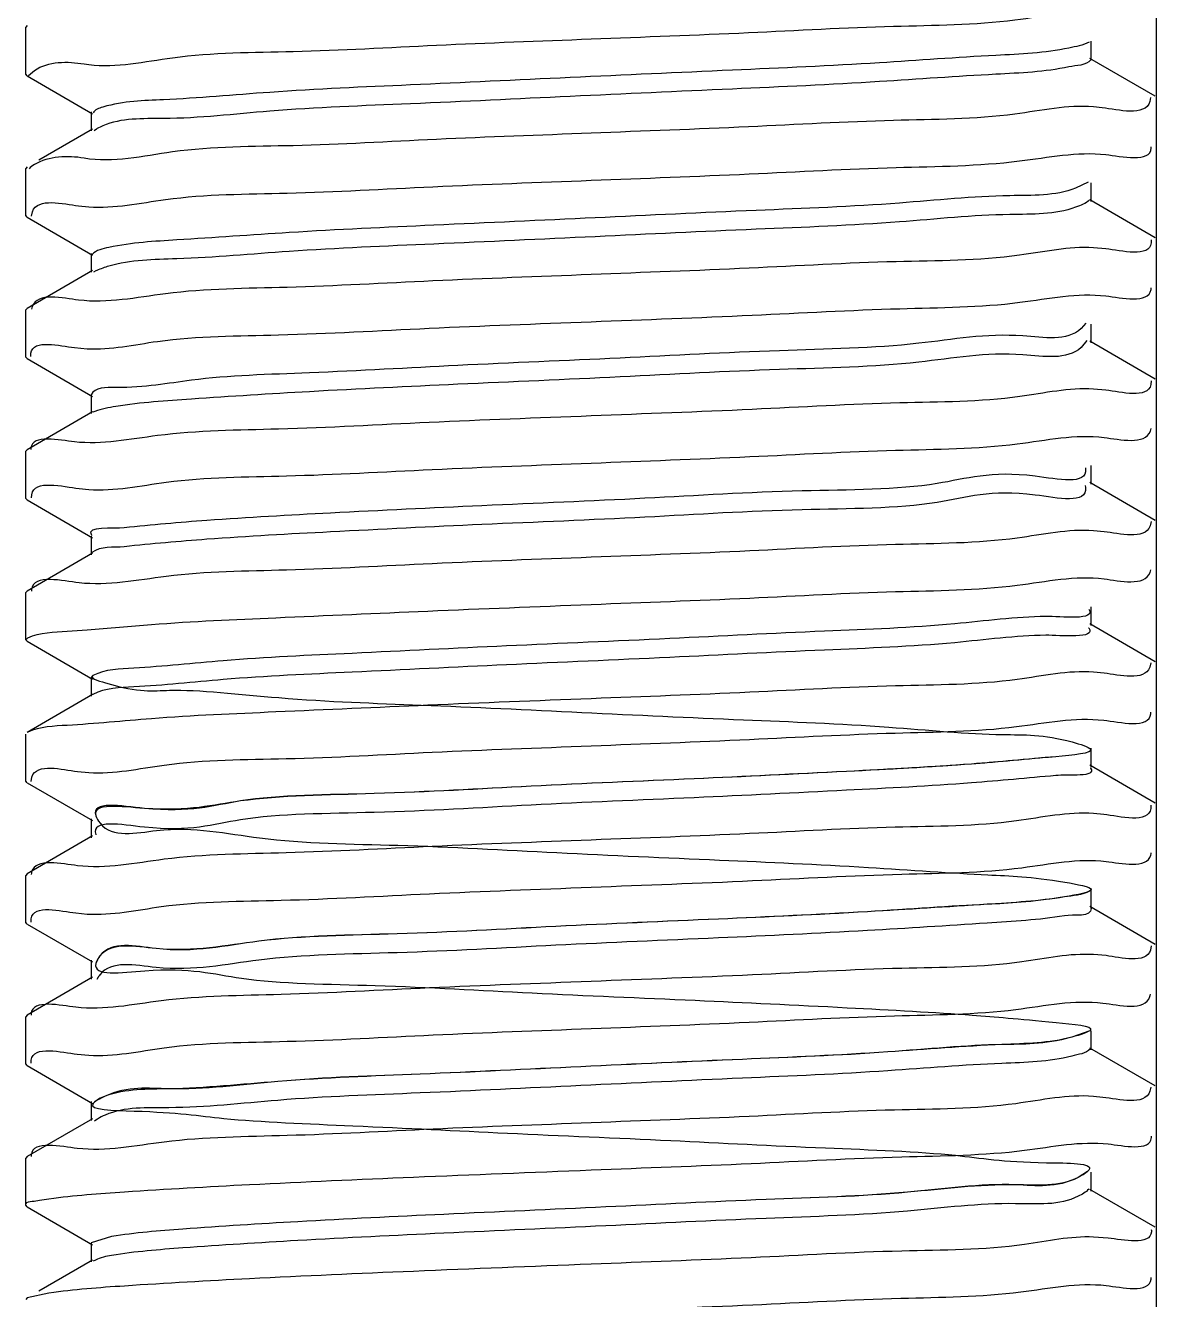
# Model space of a CAD drawing. Extents: x -452079 to 117456, y 3902 to 836955.
# Drawn here: x -256828.6 to -256748.8, y 688888.8 to 688978.6 of the extents above; entities that cross this region are included whole.
import ezdxf

# ---------------------------------------------------------------- set-up
doc = ezdxf.new("R2010")
doc.units = 0
doc.header["$LTSCALE"] = 1000
doc.header["$MEASUREMENT"] = 0
doc.layers.add('总说明', color=2, linetype='Continuous')

msp = doc.modelspace()

# ---------------------------------------------------------------- linework, layer by layer
at = {"layer": '总说明', "color": 5, "linetype": 'Continuous'}
msp.add_line((-256748.8146191047, 688834.343944356), (-256748.8146191047, 688997.185981474), dxfattribs=at)
at = {"layer": '总说明', "color": 133, "linetype": 'Continuous'}
for p, q in [((-256828.4796176621, 688978.6396427454), (-256828.5739842237, 688978.5304251286)), ((-256828.5739842237, 688975.207155197), (-256828.5739842237, 688978.5304620798)), ((-256753.4195282099, 688976.2041472701), (-256753.4195282099, 688977.5334700161)), ((-256748.9089856663, 688973.6546824259), (-256753.5261316181, 688976.3275400532)), ((-256828.3780413189, 688975.1273808844), (-256827.9654494816, 688975.4847092145)), ((-256824.4578876359, 688975.934435689), (-256824.1218744864, 688975.8855157831)), ((-256828.4795766522, 688975.0979508032), (-256828.5739820984, 688975.207675702)), ((-256828.4795766522, 688975.0979508032), (-256823.8625097958, 688972.4251390082)), ((-256749.2319138547, 688973.5727139312), (-256749.2861037304, 688973.2764993805)), ((-256752.6431948164, 688972.8445197317), (-256753.261283302, 688972.9085536414)), ((-256823.9690751185, 688972.5485096957), (-256823.9690751185, 688971.2191869497)), ((-256823.8624717103, 688971.3425797328), (-256827.6416840193, 688969.1546753674)), ((-256823.5786480078, 688971.3430377172), (-256823.7540200421, 688971.2214182803)), ((-256823.524628186, 688971.3738791338), (-256823.5786480078, 688971.3430377172)), ((-256828.5739842237, 688965.2372345572), (-256828.5739842237, 688968.560541439)), ((-256828.4796176621, 688968.6697221055), (-256828.5739820984, 688968.5610619365)), ((-256753.6341828288, 688967.5902368893), (-256754.5193458826, 688967.1662755554)), ((-256753.4195282099, 688966.2342266209), (-256753.4195282099, 688967.5635493762)), ((-256748.9089865324, 688963.6847622843), (-256753.5261075937, 688966.3576054937)), ((-256828.1700004147, 688965.201007356), (-256828.1027928156, 688965.5107389317)), ((-256824.8419524071, 688965.9291773272), (-256824.1293729984, 688965.8584294786)), ((-256828.4795766522, 688965.1280301624), (-256828.5739792728, 688965.23802521)), ((-256828.4795766522, 688965.1280301624), (-256823.8625097958, 688962.4552183674)), ((-256752.3877634549, 688962.8987605629), (-256753.2571736382, 688962.9723525319)), ((-256749.1963726164, 688963.5271806439), (-256749.1896461782, 688963.3181366968)), ((-256823.9690751185, 688962.5785890549), (-256823.9690751185, 688961.2492663005)), ((-256823.8624957384, 688961.3726451733), (-256828.4796167978, 688958.6998019629)), ((-256823.6237009515, 688961.3378337269), (-256823.7846831002, 688961.2499956024)), ((-256823.5618164589, 688961.3668755052), (-256823.6237009515, 688961.3378337269)), ((-256828.5739842237, 688955.2673139247), (-256828.5739842237, 688958.5906207991)), ((-256828.4796167978, 688958.6998019629), (-256828.5739792728, 688958.5914114519)), ((-256753.7900443257, 688957.6513185493), (-256754.1261908331, 688957.2754812912)), ((-256753.4195282099, 688956.2643059801), (-256753.4195282099, 688957.5936287354)), ((-256825.1376133611, 688955.9308583635), (-256824.2320578632, 688955.8568685922)), ((-256753.725868977, 688956.4268163565), (-256754.1261908331, 688955.9461585368)), ((-256748.9089865324, 688953.7148416435), (-256753.5261075937, 688956.3876848529)), ((-256828.4795766522, 688955.1581095216), (-256828.5739842237, 688955.2672882612)), ((-256828.4795766522, 688955.1581095216), (-256823.8625097958, 688952.4852977266)), ((-256828.2082425387, 688955.3034528905), (-256828.2054801707, 688955.5384078241)), ((-256752.3832790845, 688952.9292713237), (-256753.2563182184, 688953.0070886408)), ((-256749.1943617848, 688953.5905440581), (-256749.2138132, 688953.3288167884)), ((-256823.9690751185, 688952.6086684141), (-256823.9690751185, 688951.2793456597)), ((-256823.8624957384, 688951.4027245325), (-256828.4796167978, 688948.7298813231)), ((-256823.6980428279, 688951.4346140866), (-256823.8459725541, 688951.3710106752)), ((-256828.4796167978, 688948.7298813231), (-256828.5739842237, 688948.6206745032)), ((-256828.5739842237, 688945.2973932839), (-256828.5739842237, 688948.6207001583)), ((-256753.4195282099, 688946.2943853392), (-256753.4195282099, 688947.6237080946)), ((-256753.8270226617, 688947.4555926399), (-256753.818977603, 688947.3846869936)), ((-256824.8133903102, 688945.9920217508), (-256824.1283196782, 688945.9261661685)), ((-256753.8411641636, 688946.203629423), (-256753.818977603, 688946.0553642382)), ((-256748.9089865324, 688943.744921011), (-256753.5261075937, 688946.4177642121)), ((-256828.4795766522, 688945.1881888892), (-256828.5739823648, 688945.296908578)), ((-256828.4795766522, 688945.1881888892), (-256823.8625097958, 688942.5153770858)), ((-256828.1592742776, 688945.3262163188), (-256828.1528596965, 688945.5603706791)), ((-256752.5097147276, 688942.947284747), (-256753.2586260525, 688943.0202467927)), ((-256749.1879947254, 688943.6758543534), (-256749.2664064256, 688943.3526148304)), ((-256823.9690751185, 688942.6387477732), (-256823.9690751185, 688941.3094250272)), ((-256823.8624957384, 688941.4328038917), (-256828.4796167978, 688938.7599606906)), ((-256828.5739842237, 688935.3274726431), (-256828.5739842237, 688938.6507795175)), ((-256828.4796167978, 688938.7599606906), (-256828.5739823648, 688938.6502948125)), ((-256753.4195282099, 688936.3244647078), (-256753.4195282099, 688937.6537874538)), ((-256825.6568740116, 688935.9381487864), (-256824.2337372986, 688936.0312469491)), ((-256748.9089865324, 688933.7750003702), (-256753.5261075937, 688936.4478435713)), ((-256828.5739836612, 688935.3277377702), (-256828.4189678424, 688935.4674251379)), ((-256828.4795766522, 688935.2182682484), (-256828.5739836612, 688935.3277377702)), ((-256828.4795766522, 688935.2182682484), (-256823.8625097958, 688932.545456445)), ((-256749.2109954313, 688933.7044451983), (-256749.2828300067, 688933.3897576147)), ((-256823.8319585019, 688932.8087796365), (-256823.9690751185, 688932.6688271334)), ((-256823.9690751185, 688932.6688271334), (-256823.9690751185, 688931.3395043864)), ((-256752.515962045, 688932.97677306), (-256753.2586796259, 688933.0494270335)), ((-256823.8624957384, 688931.4628832509), (-256828.4796167978, 688928.7900400498)), ((-256823.8319585019, 688931.4794568821), (-256823.8624957384, 688931.4628832509)), ((-256828.5739842237, 688925.3575520023), (-256828.5739842237, 688928.6808588767)), ((-256828.4189678424, 688928.8208113714), (-256828.4796167978, 688928.7900400498)), ((-256753.4195282099, 688926.3545440669), (-256753.4195282099, 688927.683866813)), ((-256824.9277927906, 688926.0413637991), (-256824.1309958057, 688925.9653316924)), ((-256748.9089865324, 688923.8050797294), (-256753.5261075937, 688926.4779229305)), ((-256828.4795766522, 688925.2483476076), (-256828.5739842237, 688925.3575704099)), ((-256828.4795766522, 688925.2483476076), (-256823.8625097958, 688922.5755358041)), ((-256828.1951885217, 688925.3388253973), (-256828.1420664259, 688925.6407868156)), ((-256749.2217076154, 688923.6610507603), (-256749.2239216671, 688923.4341754812)), ((-256823.9690751185, 688922.6989064926), (-256823.9690751185, 688921.3695837456)), ((-256752.536589512, 688923.0049042358), (-256753.2597127755, 688923.0727551925)), ((-256823.8624957384, 688921.492962611), (-256828.4796167978, 688918.820119409)), ((-256828.4796167978, 688918.820119409), (-256828.5739842237, 688918.7109566518)), ((-256828.5739842237, 688915.3876313615), (-256828.5739842237, 688918.7109382359)), ((-256753.4195282099, 688916.3846234261), (-256753.4195282099, 688917.7139461805)), ((-256825.0425743957, 688916.0604270279), (-256824.2299060573, 688915.9885634492)), ((-256748.9089865324, 688913.8351590886), (-256753.5261075937, 688916.5080022897)), ((-256828.4795766522, 688915.2784269667), (-256828.5739842237, 688915.3876051736)), ((-256828.4795766522, 688915.2784269667), (-256823.8625097958, 688912.6056151633)), ((-256828.1976296579, 688915.4174984499), (-256828.1905762044, 688915.6586818361)), ((-256749.1846407795, 688913.7411577246), (-256749.2366511629, 688913.4379678817)), ((-256823.9690751185, 688912.7289858601), (-256823.9690751185, 688911.3996631048)), ((-256752.3749034212, 688913.0503951899), (-256753.255415506, 688913.1291890015)), ((-256823.4362365001, 688911.5725570145), (-256823.4600474958, 688911.5348840711)), ((-256823.8624957384, 688911.5230419702), (-256828.4796167978, 688908.8501987691)), ((-256823.4600474958, 688911.5348840711), (-256823.5489938104, 688911.372763631)), ((-256828.4796167978, 688908.8501987691), (-256828.5739842237, 688908.7409914165)), ((-256828.5739842237, 688905.4177107207), (-256828.5739842237, 688908.7410176044)), ((-256753.58502002, 688907.7209429761), (-256754.7858675153, 688907.3009417244)), ((-256753.4195282099, 688906.4147027853), (-256753.4195282099, 688907.7440255397)), ((-256748.9089865324, 688903.8652384478), (-256753.5261075937, 688906.5380816489)), ((-256828.4795766522, 688905.3085063259), (-256828.573979474, 688905.41693722)), ((-256828.4795766522, 688905.3085063259), (-256823.8625097958, 688902.6356945318)), ((-256828.1813329899, 688905.4581785296), (-256828.1828842119, 688905.6787513235)), ((-256824.936285469, 688906.1007131656), (-256824.1304485214, 688906.0288390369)), ((-256749.2265944363, 688903.7864767044), (-256749.2855650888, 688903.4850041532)), ((-256823.9690751185, 688902.7590652202), (-256823.9690751185, 688901.4297424649)), ((-256752.5933322546, 688903.0597301387), (-256753.260167071, 688903.1273702012)), ((-256823.8624957384, 688901.5531213294), (-256828.4796167978, 688898.8802781283)), ((-256823.5658094113, 688901.4976764127), (-256823.7251754006, 688901.3844493806)), ((-256823.5124339101, 688901.5308734534), (-256823.5658094113, 688901.4976764127)), ((-256828.5739842237, 688895.4477900799), (-256828.5739842237, 688898.7710969636)), ((-256828.4796167978, 688898.8802781283), (-256828.573979474, 688898.770323462)), ((-256753.6865942695, 688897.8296189132), (-256754.3433898755, 688897.4101474258)), ((-256753.4195282099, 688896.4447821445), (-256753.4195282099, 688897.7741048989)), ((-256748.9089865324, 688893.8953178079), (-256753.5261075937, 688896.5681610081)), ((-256828.4795766522, 688895.3385856851), (-256828.5739839275, 688895.4479841926)), ((-256827.7324363173, 688895.7766916483), (-256827.6135712017, 688895.7984524277)), ((-256827.6135712017, 688895.7984524277), (-256826.9352727358, 688895.9042479723)), ((-256828.4795766522, 688895.3385856851), (-256823.8625097958, 688892.665773891)), ((-256822.5195857466, 688893.2456024709), (-256823.9690751185, 688892.7891445794)), ((-256823.9690751185, 688892.7891445794), (-256823.9690751185, 688891.4598218241)), ((-256752.2166070038, 688893.1259691409), (-256753.2536295944, 688893.2053717441)), ((-256823.8624717103, 688891.5832146165), (-256827.6416840193, 688889.3953102418)), ((-256823.6585544956, 688891.5791561959), (-256823.8119969268, 688891.4994040729)), ((-256826.9352727358, 688889.2576342142), (-256828.4796176621, 688888.9103569883)), ((-256828.4796176621, 688888.9103569883), (-256828.5739839275, 688888.8013704355))]:
    msp.add_line(p, q, dxfattribs=at)
for points, start_tangent, end_tangent in [([(-256788.6943016642, 688977.6996353614), (-256777.5868329194, 688978.1475108463), (-256767.3559906178, 688978.5955011566), (-256758.8008027126, 688979.0443302413), (-256752.6431948164, 688979.4911334898)], (0.9992093668959289, 0.03975727741479834), (0.9921147460077946, -0.1253328797797662)), ([(-256824.1218744864, 688975.8855157831), (-256818.2193195292, 688976.3769193107), (-256809.6997162321, 688976.8193998105), (-256799.6016191685, 688977.2600455453), (-256788.6943016642, 688977.6996353614)], (0.9930018564300955, -0.1180987431194082), (0.9992093668750895, 0.0397572779385468)), ([(-256753.5593691741, 688977.4719967536), (-256754.9974652243, 688977.0570698531)], (-0.8807900171352911, -0.4735070703958006), (-0.977487038929526, -0.2109954708632089)), ([(-256754.9974652243, 688977.0570698531), (-256760.1560999968, 688976.5365017151), (-256768.3588377138, 688976.0159336125), (-256778.7307115582, 688975.4953655006), (-256790.1653781769, 688974.9747973626), (-256801.4431285144, 688974.4542292507), (-256811.360991414, 688973.9336611127), (-256818.8610518159, 688973.4130930091), (-256823.1432958723, 688972.8925248972), (-256823.8139649549, 688972.4775938533)], (-0.9774870384598228, -0.2109954730392222), (-0.4158002581012433, -0.9094559612003978)), ([(-256827.9654494816, 688975.4847092145), (-256824.4578876359, 688975.934435689)], (0.833073681721081, 0.5531620384875333), (0.9852384724871982, -0.1711874771444817)), ([(-256754.9974652243, 688975.727747107), (-256760.1560999968, 688975.2071789607), (-256768.3588377138, 688974.6866108571), (-256778.7307115582, 688974.1660427452), (-256790.1653781769, 688973.6454746082), (-256801.4431285144, 688973.1249064963), (-256811.360991414, 688972.6043383667), (-256818.8610518159, 688972.0837702547), (-256823.1432958723, 688971.5632021512), (-256823.524628186, 688971.3738791338)], (-0.9774870384838991, -0.2109954729276825), (-0.874101569448924, -0.4857431896454422)), ([(-256753.4469724422, 688976.2257732517), (-256754.9974652243, 688975.727747107)], (-0.6189292605616449, -0.7854467330256174), (-0.9774870394177531, -0.2109954686013808)), ([(-256753.261283302, 688972.9085536414), (-256758.8008027126, 688972.3977164748), (-256767.3559906178, 688971.9488873995), (-256777.5868329194, 688971.5008970882), (-256788.6943016642, 688971.0530216043)], (-0.9967762895065114, 0.0802310954532677), (-0.9992093669057142, -0.03975727716886635)), ([(-256749.2861037304, 688973.2764993805), (-256752.6431948164, 688972.8445197317)], (-0.3029756857234825, -0.952998286389008), (-0.9921147457213996, 0.1253328820468231)), ([(-256788.6943016642, 688971.0530216043), (-256799.6016191685, 688970.6134317789), (-256809.6997162321, 688970.172786045), (-256818.2193195292, 688969.7303055526), (-256824.4578876359, 688969.287821931)], (-0.9992093668847691, -0.03975727769527016), (-0.98523847250145, 0.1711874770624583)), ([(-256752.3877634549, 688969.5453743209), (-256749.1873764892, 688970.0050733016), (-256749.1889074401, 688970.0957642217)], (0.9938184936695865, -0.1110171231851838), (-0.06143241501147555, 0.998111245496141)), ([(-256824.4578876359, 688969.287821931), (-256827.9654494816, 688968.8380954574), (-256828.3350886752, 688968.5461019027)], (-0.9852384716565288, 0.1711874819252489), (-0.6499975568214422, -0.7599362974132478)), ([(-256788.6943016642, 688967.7297147206), (-256777.5392719464, 688968.1795609315), (-256767.1778946345, 688968.6339826017), (-256758.4895658505, 688969.0932460028), (-256752.3877634549, 688969.5453743209)], (0.9992093669112929, 0.03975727702865369), (0.9938184934235992, -0.1110171253872476)), ([(-256824.1293729984, 688965.8584294786), (-256818.7140484595, 688966.3774100767), (-256810.1337322344, 688966.8290819061), (-256799.8616937206, 688967.2793561901), (-256788.6943016642, 688967.7297147206)], (0.9974164702277749, -0.0718358191876885), (0.9992093668858657, 0.03975727766771392)), ([(-256828.1027928156, 688965.5107389317), (-256824.8419524071, 688965.9291773272)], (0.3410198787003283, 0.940056084673257), (0.9921432190396182, -0.1251072856140061)), ([(-256754.5193458826, 688967.1662755554), (-256759.1580923659, 688966.6457074519), (-256766.9473969148, 688966.1251393055), (-256777.0563926634, 688965.604571202), (-256788.4067768299, 688965.0840030994), (-256799.787830598, 688964.563434953), (-256809.9855637265, 688964.0428668495), (-256817.9122079213, 688963.5222987031), (-256822.7222467468, 688963.0017305996), (-256823.8864388702, 688962.5000478524)], (-0.9356216786858049, -0.3530043546093399), (-0.6889189671742234, -0.7248383658910458)), ([(-256754.5193458826, 688965.8369528), (-256759.1580923659, 688965.3163846974), (-256766.9473969148, 688964.7958165595), (-256777.0563926634, 688964.2752484559), (-256788.4067768299, 688963.754680344), (-256799.787830598, 688963.234112206), (-256809.9855637265, 688962.7135440941), (-256817.9122079213, 688962.1929759571), (-256822.7222467468, 688961.6724078452), (-256823.5618164589, 688961.3668755052)], (-0.9356216786991545, -0.3530043545739575), (-0.9100996019788592, -0.4143895684955428)), ([(-256753.5385327724, 688966.342891682), (-256754.5193458826, 688965.8369528)], (-0.6742987707605992, -0.7384586432229938), (-0.9356216812861333, -0.3530043477172897)), ([(-256753.2571736382, 688962.9723525319), (-256758.4895658505, 688962.4466322373), (-256767.1778946345, 688961.9873688353), (-256777.5392719464, 688961.5329471744), (-256788.6943016642, 688961.0831009635)], (-0.9984096101039186, 0.05637597406822594), (-0.9992093668965698, -0.03975727739868948)), ([(-256749.1896461782, 688963.3181366968), (-256752.3877634549, 688962.8987605629)], (-0.08139311766559915, -0.996682075888131), (-0.9938184932354572, 0.1110171270714818)), ([(-256788.6943016642, 688961.0831009635), (-256799.8616937206, 688960.6327424246), (-256810.1337322344, 688960.1824681481), (-256818.7140484595, 688959.7307963112), (-256824.8419524071, 688959.2825635701)], (-0.9992093669015467, -0.03975727727360422), (-0.9921432190794601, 0.1251072852980449)), ([(-256752.3832790845, 688959.5758850808), (-256749.2040537422, 688960.0303410125), (-256749.1938594666, 688960.151346611)], (0.992994453982031, -0.1181609680094415), (0.02904601392904643, 0.9995780755272865)), ([(-256824.8419524071, 688959.2825635701), (-256828.1138915655, 688958.8318845705), (-256828.1581569811, 688958.6473921511)], (-0.9921432187220471, 0.1251072881324512), (-0.1609123473627688, -0.9869687008543907)), ([(-256788.6943016642, 688957.7597940798), (-256777.3308347029, 688958.218285476), (-256766.9211239827, 688958.676226156), (-256758.4525011436, 688959.1255858039), (-256752.3832790845, 688959.5758850808)], (0.9992093668793056, 0.03975727783258582), (0.9929944537123291, -0.118160970275948)), ([(-256824.2320578632, 688955.8568685922), (-256819.2692169783, 688956.3735155334), (-256810.7423600976, 688956.8302721252), (-256800.1226002959, 688957.29861091), (-256788.6943016642, 688957.7597940798)], (0.9987340141547102, -0.05030277298936158), (0.9992093668830538, 0.03975727773838079)), ([(-256828.2054801707, 688955.5384078241), (-256825.1376133611, 688955.9308583635)], (0.1442674227613607, 0.9895387363462811), (0.9938081723309585, -0.1111094802804872)), ([(-256754.1261908331, 688957.2754812912), (-256758.233516387, 688956.7549131532), (-256765.5900223286, 688956.2343450413), (-256775.4110074447, 688955.7137769043), (-256786.6488903605, 688955.1932088007), (-256798.1049524595, 688954.6726406888), (-256808.5572025751, 688954.1520725518), (-256816.8907237158, 688953.6315044482), (-256822.2165987932, 688953.1109363019), (-256823.9618867741, 688952.6053839597)], (-0.7401297079232136, -0.6724641369244151), (-0.4155872997049304, -0.9095532949332681)), ([(-256754.1261908331, 688955.9461585368), (-256758.233516387, 688955.4255903988), (-256765.5900223286, 688954.9050222953), (-256775.4110074447, 688954.3844541489), (-256786.6488903605, 688953.8638860463), (-256798.1049524595, 688953.3433179344), (-256808.5572025751, 688952.8227497964), (-256816.8907237158, 688952.3021816929), (-256822.2165987932, 688951.7816135549), (-256823.6980428279, 688951.4346140866)], (-0.7401297079560732, -0.6724641368882491), (-0.938223447682412, -0.3460300019058007)), ([(-256753.2563182184, 688953.0070886408), (-256758.4525011436, 688952.4789720468), (-256766.9211239827, 688952.0296124072), (-256777.3308347029, 688951.5716717105), (-256788.6943016642, 688951.1131803227)], (-0.9983068182478588, 0.05816783165837072), (-0.9992093668777203, -0.03975727787242634)), ([(-256749.2138132, 688953.3288167884), (-256752.3832790845, 688952.9292713237)], (-0.2071745157546072, -0.9783040018429057), (-0.9929944540667276, 0.1181609672976729)), ([(-256788.6943016642, 688951.1131803227), (-256800.1226002959, 688950.6519971435), (-256810.7423600976, 688950.1836583671), (-256819.2692169783, 688949.7269017753), (-256825.1376133611, 688949.2842446064)], (-0.9992093668843545, -0.03975727770569343), (-0.9938081722363574, 0.1111094811266375)), ([(-256752.5097147276, 688949.5938985135), (-256749.2482582119, 688950.0481414181), (-256749.2019146302, 688950.2268967807)], (0.992170146816137, -0.1248935537441598), (0.1804950287824685, 0.9835758967079338)), ([(-256825.1376133611, 688949.2842446064), (-256828.2116323778, 688948.8347651624), (-256828.2134725911, 688948.737665047)], (-0.993808171887216, 0.1111094842494992), (0.02923370712502133, -0.9995726038501298)), ([(-256788.6943016642, 688947.789873439), (-256777.509005626, 688948.240974134), (-256767.2198875726, 688948.6921576374), (-256758.6328827956, 688949.1446991555), (-256752.5097147276, 688949.5938985135)], (0.9992093669034846, 0.03975727722489928), (0.9921701469416282, -0.124893552747242)), ([(-256824.1283196782, 688945.9261661685), (-256818.6652687297, 688946.4405140049), (-256810.1873045073, 688946.8867113591), (-256799.8962737911, 688947.3380814699), (-256788.6943016642, 688947.789873439)], (0.9973433291994014, -0.07284424274748472), (0.9992093668869088, 0.03975727764149968)), ([(-256828.1528596965, 688945.5603706791), (-256824.8133903102, 688945.9920217508)], (0.1409888295606224, 0.9900111867747383), (0.9930433449816084, -0.117749373619304)), ([(-256753.818977603, 688947.3846869936), (-256757.3846707319, 688946.86411889), (-256764.2900886119, 688946.3435507437), (-256773.7986465872, 688945.822982641), (-256784.8960890466, 688945.3024145031), (-256796.3986779426, 688944.7818463912), (-256807.0794591432, 688944.2612782876), (-256815.7991387745, 688943.7407101422), (-256821.6276091163, 688943.2201420377)], (0.07550434620739434, -0.9971454726888118), (-0.9942932562046547, -0.1066813979377137)), ([(-256753.818977603, 688946.0553642382), (-256757.3846707319, 688945.5347961356), (-256764.2900886119, 688945.0142279892), (-256773.7986465872, 688944.4936598857), (-256784.8960890466, 688943.9730917477), (-256796.3986779426, 688943.4525236442), (-256807.0794591432, 688942.9319555323), (-256815.7991387745, 688942.4113873952), (-256821.6276091163, 688941.8908192833)], (0.07550434620739434, -0.9971454726888118), (-0.9942932562046547, -0.1066813979377137)), ([(-256821.6276091163, 688943.2201420377), (-256823.9431609356, 688942.6995738914), (-256823.9264477578, 688942.6766164285)], (-0.9942932559081418, -0.1066814007012785), (0.6641447743427075, -0.7476039852176246)), ([(-256753.2586260525, 688943.0202467927), (-256758.6328827956, 688942.49808539), (-256767.2198875726, 688942.0455438803), (-256777.509005626, 688941.5943603759), (-256788.6943016642, 688941.1432596819)], (-0.9976612604701035, 0.06835209841112563), (-0.9992093668932684, -0.03975727748166084)), ([(-256749.2664064256, 688943.3526148304), (-256752.5097147276, 688942.947284747)], (-0.3712309684626757, -0.9285405581094797), (-0.9921701464017857, 0.1248935570358181)), ([(-256821.6276091163, 688941.8908192833), (-256823.9012103987, 688941.485137961)], (-0.9942932565901854, -0.1066813943444857), (-0.803934164986587, -0.5947183016919181)), ([(-256788.6943016642, 688941.1432596819), (-256799.8962737911, 688940.6914677127), (-256810.1873045073, 688940.240097602), (-256818.6652687297, 688939.7939002468), (-256824.8133903102, 688939.3454079843)], (-0.9992093669073854, -0.03975727712686614), (-0.993043344819101, 0.1177493749898159)), ([(-256824.8133903102, 688939.3454079843), (-256828.1569633142, 688938.8804520603), (-256828.1624748533, 688938.7619272555)], (-0.9930433445675951, 0.117749377110899), (0.006200736632816265, -0.9999807752478097)), ([(-256788.6943016642, 688937.8199527991), (-256777.5098097318, 688938.2710201611), (-256767.2209933394, 688938.7221847848), (-256758.6361554892, 688939.1745803795), (-256752.515962045, 688939.6233868172)], (0.9992093668791585, 0.0397572778362804), (0.9921620205722459, -0.12495809271111)), ([(-256752.515962045, 688939.6233868172), (-256749.2699430206, 688940.072425197), (-256749.2237180838, 688940.2574100002)], (0.9921620209641946, -0.1249580895990542), (0.1696766788528498, 0.985499784197575)), ([(-256824.2337372986, 688936.0312469491), (-256819.7104323891, 688936.4060419846), (-256810.9345285569, 688936.8812370823), (-256800.2169011899, 688937.3548518197), (-256788.6943016642, 688937.8199527991)], (0.9972874857538496, 0.0736048283658433), (0.9992093668805085, 0.03975727780235458)), ([(-256756.6136657608, 688936.973324584), (-256763.0508276404, 688936.4527564804), (-256772.2233186674, 688935.9321883424), (-256783.1527307456, 688935.4116202315), (-256794.6732491491, 688934.8910520925), (-256805.5560072822, 688934.3704839806), (-256814.6401669041, 688933.849915852), (-256820.9567420625, 688933.32934774)], (-0.9999007687725897, -0.01408732082349535), (-0.9986507835035227, -0.05192891880060917)), ([(-256753.5920755987, 688937.4848907517), (-256756.6136657608, 688936.973324584)], (0.5679117371357852, -0.8230894597936574), (-0.9999007687683867, -0.0140873211218199)), ([(-256828.4189678424, 688935.4674251379), (-256825.6568740116, 688935.9381487864)], (0.9113392062207404, 0.4116562294013671), (0.9984456560460429, 0.05573393869795362)), ([(-256753.6078361155, 688936.1769385227), (-256753.5984699086, 688936.1645699405), (-256756.6136657608, 688935.6440018379)], (0.616709424981767, -0.7871908822761216), (-0.9999007688137628, -0.01408731790108578)), ([(-256756.6136657608, 688935.6440018379), (-256763.0508276404, 688935.1234337335), (-256772.2233186674, 688934.6028655871), (-256783.1527307456, 688934.0822974845), (-256794.6732491491, 688933.5617293381), (-256805.5560072822, 688933.0411612346), (-256814.6401669041, 688932.5205930975), (-256820.9567420625, 688932.0000249856)], (-0.9999007687725897, -0.01408732082349535), (-0.9986507835035227, -0.05192891880060917)), ([(-256820.9567420625, 688933.32934774), (-256823.8319585019, 688932.8087796365)], (-0.9986507832996738, -0.05192892272085183), (-0.8905930858354982, -0.4548010064434829)), ([(-256753.2586796259, 688933.0494270335), (-256758.6361554892, 688932.5279666131), (-256767.2209933394, 688932.0755710277), (-256777.5098097318, 688931.6244063947), (-256788.6943016642, 688931.1733390411)], (-0.9976120648246983, 0.06906640367213435), (-0.9992093668950196, -0.0397572774376513)), ([(-256749.2828300067, 688933.3897576147), (-256752.515962045, 688932.97677306)], (-0.3539483638754271, -0.9352649655097256), (-0.9921620203787507, 0.1249580942474542)), ([(-256823.8319585019, 688932.8087796365), (-256822.9591236537, 688932.2882114911), (-256818.431340759, 688931.7676433875), (-256810.7315777608, 688931.2470752412), (-256800.6811503464, 688930.7265071376), (-256789.3521139038, 688930.2059390341), (-256777.9529101917, 688929.6853708877), (-256767.6994654828, 688929.1648027851), (-256759.6854906001, 688928.6442346388), (-256754.7658174404, 688928.1236665352), (-256753.4652159711, 688927.6030984317), (-256755.9224182622, 688927.0825302937), (-256761.8753203911, 688926.5619621818), (-256770.688940204, 688926.0413940448), (-256781.4231496112, 688925.5208259329), (-256792.9329557319, 688925.0002578293), (-256803.9906345935, 688924.4796896923), (-256813.4166895499, 688923.9591215804), (-256820.2056655021, 688923.4385534424), (-256823.6333982938, 688922.9179853305), (-256823.3342597646, 688922.3974172269), (-256819.3401582793, 688921.8768490889), (-256812.0771352996, 688921.356280977), (-256802.3199203902, 688920.83571284), (-256791.1092927766, 688920.315144728), (-256779.6410637175, 688919.7945766245), (-256769.1385222667, 688919.2740084875), (-256760.721949858, 688918.753440383), (-256755.2891224896, 688918.2328722366), (-256753.4195470878, 688917.712304134), (-256755.3126468838, 688917.1917360221), (-256760.7664893487, 688916.6711678841), (-256769.1993259204, 688916.1505997815), (-256779.7116457367, 688915.6300316352), (-256791.1821243775, 688915.1094635316), (-256802.3872328078, 688914.5888954197), (-256812.1317484652, 688914.0683272817), (-256819.3762466994, 688913.5477591782), (-256823.3479739887, 688913.0271910318), (-256823.623275501, 688912.5066229292), (-256820.1727854007, 688911.9860548257), (-256813.3645594263, 688911.4654866793), (-256803.9248150376, 688910.9449185767), (-256792.8604675637, 688910.4243504378), (-256781.3517249667, 688909.9037823268), (-256770.6261977994, 688909.3832142233), (-256761.8279527699, 688908.862646077), (-256755.8954780766, 688908.3420779734), (-256753.4615768151, 688907.8215098364), (-256754.7858675153, 688907.3009417244), (-256759.7270912224, 688906.7803736209), (-256767.7581792095, 688906.2598054745), (-256778.0224741505, 688905.739237371), (-256789.4251078808, 688905.218669233), (-256800.7497882296, 688904.6981011304), (-256810.7885381443, 688904.1775330185), (-256818.4705477704, 688903.6569648805), (-256822.9763952133, 688903.1363967686), (-256823.8254522656, 688902.6158286306), (-256820.9271520686, 688902.095260528), (-256814.5906494328, 688901.5746924161), (-256805.4918442288, 688901.0541242781), (-256794.6012846337, 688900.5335561662), (-256783.0806410399, 688900.0129880282), (-256772.158793473, 688899.4924199163), (-256763.00074966, 688898.9718518137), (-256756.5833767087, 688898.4512836757), (-256753.5912006398, 688897.9307155638), (-256754.3433898755, 688897.4101474258), (-256758.7597101548, 688896.8895793223), (-256766.3690829941, 688896.3690112104), (-256776.3598344208, 688895.8484430733), (-256787.6662745022, 688895.3278749698), (-256799.0823718079, 688894.8073068234), (-256809.3903981143, 688894.2867387199), (-256817.4908204184, 688893.7661706089), (-256822.5195857466, 688893.2456024709)], (-0.8905930878243844, -0.4548010025488383), (-0.9876631264991884, -0.1565935776264413)), ([(-256820.9567420625, 688932.0000249856), (-256823.8319585019, 688931.4794568821)], (-0.9986507832996738, -0.05192892272085183), (-0.8905930858354982, -0.4548010064434829)), ([(-256788.6943016642, 688931.1733390411), (-256800.2169011899, 688930.7082380533), (-256810.9345285569, 688930.2346233242), (-256819.7104323891, 688929.7594282274), (-256825.6568740116, 688929.2915350377)], (-0.99920936690997, -0.03975727706190696), (-0.9984456561184627, -0.05573393740058698)), ([(-256788.6943016642, 688927.8500321583), (-256777.5174648383, 688928.3007822066), (-256767.2435037245, 688928.7512014863), (-256758.6954084535, 688929.2010769799), (-256752.536589512, 688929.6515179939)], (0.9992093669097993, 0.03975727706619442), (0.9932128199223696, -0.1163111961156564)), ([(-256752.536589512, 688929.6515179939), (-256749.2202902244, 688930.11599217), (-256749.2172077571, 688930.2264135286)], (0.9932128197117541, -0.1163111979141585), (-0.02236568211955403, 0.9997498568458648)), ([(-256825.6568740116, 688929.2915350377), (-256828.4189678424, 688928.8208113714)], (-0.9984456560460429, -0.05573393869795362), (-0.9113392062207404, -0.4116562294013671)), ([(-256824.1309958057, 688925.9653316924), (-256818.8078815968, 688926.4920443884), (-256810.2126454164, 688926.9456727925), (-256799.9068794617, 688927.3978004829), (-256788.6943016642, 688927.8500321583)], (0.9978516891407241, -0.0655134068645792), (0.9992093668958086, 0.03975727741781766)), ([(-256755.9224182622, 688927.0825302937), (-256761.8753203911, 688926.5619621818), (-256770.688940204, 688926.0413940448), (-256781.4231496112, 688925.5208259329), (-256792.9329557319, 688925.0002578293), (-256803.9906345935, 688924.4796896923), (-256813.4166895499, 688923.9591215804), (-256820.2056655021, 688923.4385534424), (-256823.6333982938, 688922.9179853305), (-256823.6071728145, 688922.8430287103)], (-0.9959605960724689, -0.08979137525938999), (0.3699767030065638, -0.9290410320499266)), ([(-256828.1420664259, 688925.6407868156), (-256824.9277927906, 688926.0413637991)], (0.309980575483111, 0.9507428899671875), (0.99233536879565, -0.1235739286306025)), ([(-256753.4826118549, 688926.2950626883), (-256753.4652159711, 688926.2737756773), (-256755.9224182622, 688925.7532075393)], (0.686028401573847, -0.727574760580679), (-0.9959605958434193, -0.08979137779999416)), ([(-256755.9224182622, 688925.7532075393), (-256761.8753203911, 688925.2326394274), (-256770.688940204, 688924.7120712894), (-256781.4231496112, 688924.1915031775), (-256792.9329557319, 688923.6709350749), (-256803.9906345935, 688923.1503669369), (-256813.4166895499, 688922.629798825), (-256820.2056655021, 688922.109230687), (-256823.6333982938, 688921.5886625835)], (-0.9959605960803514, -0.08979137517195751), (0.2849395272865626, -0.9585454948982391)), ([(-256749.2239216671, 688923.4341754812), (-256752.536589512, 688923.0049042358)], (-0.122880373985085, -0.9924214899372574), (-0.9932128196091417, 0.1163111987903956)), ([(-256753.2597127755, 688923.0727551925), (-256758.6954084535, 688922.5544632134), (-256767.2435037245, 688922.1045877283), (-256777.5174648383, 688921.6541684485), (-256788.6943016642, 688921.2034184012)], (-0.9975714061198685, 0.06965120021958401), (-0.9992093668797092, -0.03975727782244298)), ([(-256823.6333982938, 688921.5886625835), (-256823.6274285031, 688921.5695048786)], (0.284940027983238, -0.9585453460598051), (0.3096174129156439, -0.9508612189060104)), ([(-256788.6943016642, 688921.2034184012), (-256799.9068794617, 688920.7511867249), (-256810.2126454164, 688920.299059027), (-256818.8078815968, 688919.8454306304), (-256824.9277927906, 688919.3947500411)], (-0.9992093668835746, -0.03975727772529129), (-0.9923353686257025, 0.1235739299953324)), ([(-256824.9277927906, 688919.3947500411), (-256828.1578846363, 688918.9403565183), (-256828.1872955685, 688918.7845301452)], (-0.9923353685859485, 0.1235739303145685), (-0.1208546956500959, -0.992670208346822)), ([(-256788.6943016642, 688917.8801115175), (-256777.3042580162, 688918.3397062198), (-256766.7821328857, 688918.8031535299), (-256758.3161591211, 688919.2542507938), (-256752.3749034212, 688919.6970089563)], (0.99920936688908, 0.03975727758692569), (0.992596730585175, -0.1214567018802245)), ([(-256752.3749034212, 688919.6970089563), (-256749.2186920804, 688920.1465189132), (-256749.1917819654, 688920.2957641083)], (0.9925967310070747, -0.1214566984322778), (0.1137613515180139, 0.9935081051007058)), ([(-256824.2299060573, 688915.9885634492), (-256819.0161177808, 688916.5094270884), (-256810.5627081425, 688916.9591526595), (-256800.0914023866, 688917.4202238751), (-256788.6943016642, 688917.8801115175)], (0.9981661051529822, -0.06053450688430348), (0.999209366886808, 0.0397572776440329)), ([(-256755.3126468838, 688917.1917360221), (-256760.7664893487, 688916.6711678841), (-256769.1993259204, 688916.1505997815), (-256779.7116457367, 688915.6300316352), (-256791.1821243775, 688915.1094635316), (-256802.3872328078, 688914.5888954197), (-256812.1317484652, 688914.0683272817), (-256819.3762466994, 688913.5477591782), (-256823.3479739887, 688913.0271910318), (-256823.5963261084, 688912.5911222884)], (-0.9871328080122926, -0.1599025307672337), (-0.3468903266081135, -0.937905699580569)), ([(-256753.530521476, 688917.5990343728), (-256755.3126468838, 688917.1917360221)], (-0.8859566035150928, -0.4637681497127643), (-0.9871328072344971, -0.1599025355688304)), ([(-256828.1905762044, 688915.6586818361), (-256825.0425743957, 688916.0604270279)], (0.15800434058511, 0.987438417500689), (0.9934225498961482, -0.1145060581708887)), ([(-256753.419599959, 688916.3846200389), (-256755.3126468838, 688915.8624132668)], (0.04761996012687575, -0.998865526183337), (-0.9871328080036934, -0.1599025308203197)), ([(-256755.3126468838, 688915.8624132668), (-256760.7664893487, 688915.3418451381), (-256769.1993259204, 688914.8212770262), (-256779.7116457367, 688914.3007088882), (-256791.1821243775, 688913.7801407763), (-256802.3872328078, 688913.2595726728), (-256812.1317484652, 688912.7390045264), (-256819.3762466994, 688912.2184364238), (-256823.3479739887, 688911.6978682858), (-256823.4362365001, 688911.5725570145)], (-0.9871328080078706, -0.1599025307945328), (-0.5437861881967074, -0.8392237970449213)), ([(-256749.2366511629, 688913.4379678817), (-256752.3749034212, 688913.0503951899)], (-0.3120148654534147, -0.9500772198806198), (-0.992596730345346, 0.1214567038402107)), ([(-256753.255415506, 688913.1291890015), (-256758.3161591211, 688912.6076370358), (-256766.7821328857, 688912.1565397634), (-256777.3042580162, 688911.6930924627), (-256788.6943016642, 688911.2334977604)], (-0.998448631388445, 0.05568061133411997), (-0.9992093668905656, -0.03975727754958928)), ([(-256788.6943016642, 688911.2334977604), (-256800.0914023866, 688910.7736101086), (-256810.5627081425, 688910.3125389024), (-256819.0161177808, 688909.8628133313), (-256825.0425743957, 688909.4138132698)], (-0.9992093668964066, -0.03975727740279004), (-0.9934225494677346, 0.1145060618876866)), ([(-256825.0425743957, 688909.4138132698), (-256828.1972539903, 688908.9592949908), (-256828.2014079907, 688908.8532985171)], (-0.9934225495125154, 0.1145060614991802), (0.01114109235959329, -0.9999379361045541)), ([(-256788.6943016642, 688907.9101908767), (-256777.5561353688, 688908.3593382632), (-256767.3021112078, 688908.8085955848), (-256758.7350641799, 688909.2588430793), (-256752.5933322546, 688909.7063439052)], (0.9992093668819777, 0.03975727776542623), (0.9921318142424975, -0.1251976963361963)), ([(-256752.5933322546, 688909.7063439052), (-256749.2761964531, 688910.161017609), (-256749.2367353098, 688910.3409791376)], (0.9921318141557183, -0.125197697023881), (0.1434837203656257, 0.9896526774530745)), ([(-256824.1304485214, 688906.0288390369), (-256818.805849559, 688906.5523264372), (-256810.1437000943, 688907.009087654), (-256799.8439811238, 688907.460566437), (-256788.6943016642, 688907.9101908767)], (0.9980425084382112, -0.06253919851071871), (0.9992093669078916, 0.03975727711414246)), ([(-256754.7858675153, 688907.3009417244), (-256759.7270912224, 688906.7803736209), (-256767.7581792095, 688906.2598054745), (-256778.0224741505, 688905.739237371), (-256789.4251078808, 688905.218669233), (-256800.7497882296, 688904.6981011304), (-256810.7885381443, 688904.1775330185), (-256818.4705477704, 688903.6569648805), (-256822.9763952133, 688903.1363967686), (-256823.8154239872, 688902.6280803998)], (-0.9658217195248511, -0.2592072647401301), (-0.6487442415343575, -0.7610065105345757)), ([(-256828.1828842119, 688905.6787513235), (-256824.936285469, 688906.1007131656)], (0.1079456355031725, 0.9941567983853534), (0.9934762972005057, -0.1140387955950635)), ([(-256753.4790434533, 688906.4705133067), (-256754.7858675153, 688905.9716189784)], (-0.6840386240209899, -0.7294457902047767), (-0.9658217188234077, -0.2592072673537502)), ([(-256754.7858675153, 688905.9716189784), (-256759.7270912224, 688905.4510508656), (-256767.7581792095, 688904.9304827276), (-256778.0224741505, 688904.4099146157), (-256789.4251078808, 688903.8893464786), (-256800.7497882296, 688903.3687783751), (-256810.7885381443, 688902.8482102632), (-256818.4705477704, 688902.3276421261), (-256822.9763952133, 688901.8070740142), (-256823.5124339101, 688901.5308734534)], (-0.9658217194657526, -0.2592072649603351), (-0.8548997096852161, -0.5187932983184472)), ([(-256749.2855650888, 688903.4850041532), (-256752.5933322546, 688903.0597301387)], (-0.3178263375574344, -0.9481489435499192), (-0.9921318143068323, 0.125197695826375)), ([(-256753.260167071, 688903.1273702012), (-256758.7350641799, 688902.6122293222), (-256767.3021112078, 688902.1619818268), (-256777.5561353688, 688901.7127245051), (-256788.6943016642, 688901.2635771196)], (-0.997105304380989, 0.07603296637180144), (-0.9992093668968439, -0.03975727739180024)), ([(-256788.6943016642, 688901.2635771196), (-256799.8439811238, 688900.8139526715), (-256810.1437000943, 688900.3624738884), (-256818.805849559, 688899.9057126801), (-256824.936285469, 688899.4540994075)], (-0.999209366903515, -0.03975727722413763), (-0.9934762968920927, 0.1140387982818773)), ([(-256824.936285469, 688899.4540994075), (-256828.186228189, 688898.9925505976), (-256828.1871328608, 688898.8916151916)], (-0.993476297101023, 0.1140387964617302), (0.03873220583063653, -0.9992496265856161)), ([(-256788.6943016642, 688897.9402702359), (-256777.4159469188, 688898.3952298212), (-256766.7882283622, 688898.8630219913), (-256758.1309321852, 688899.3258334874), (-256752.2166070038, 688899.772582898)], (0.9992093668966312, 0.03975727739714865), (0.993965854001031, -0.1096899315343089)), ([(-256752.2166070038, 688899.772582898), (-256749.174868462, 688900.2193083233), (-256749.1747632113, 688900.3113910101)], (0.9939658538770678, -0.1096899326576128), (-0.04569302653829199, 0.9989555282022173)), ([(-256826.9352727358, 688895.9042479723), (-256821.6057931346, 688896.4000327523), (-256812.7828984031, 688896.9111749298), (-256801.2321772234, 688897.4327972309), (-256788.6943016642, 688897.9402702359)], (0.9903088318087266, 0.1388827478185662), (0.9992093668800901, 0.03975727781287033)), ([(-256754.3433898755, 688897.4101474258), (-256758.7597101548, 688896.8895793223), (-256766.3690829941, 688896.3690112104), (-256776.3598344208, 688895.8484430733), (-256787.6662745022, 688895.3278749698), (-256799.0823718079, 688894.8073068234), (-256809.3903981143, 688894.2867387199), (-256817.4908204184, 688893.7661706089), (-256822.5195857466, 688893.2456024709)], (-0.8903784249621101, -0.4552211115073557), (-0.9876631264718347, -0.1565935777989652)), ([(-256753.6005371691, 688896.5892870073), (-256754.3433898755, 688896.0808246714)], (-0.623898832266029, -0.7815051164881044), (-0.8903784297991196, -0.4552211020465268)), ([(-256828.5619622947, 688895.453401452), (-256828.5671453581, 688895.4771766589), (-256827.7324363173, 688895.7766916483)], (-0.4108402366816964, 0.9117073543211812), (0.9826261252110375, 0.1855960615227127)), ([(-256754.3433898755, 688896.0808246714), (-256758.7597101548, 688895.5602565679), (-256766.3690829941, 688895.0396884644), (-256776.3598344208, 688894.519120318), (-256787.6662745022, 688893.9985522154), (-256799.0823718079, 688893.4779840774), (-256809.3903981143, 688892.9574159655), (-256817.4908204184, 688892.436847862), (-256822.5195857466, 688891.916279724)], (-0.8903784249621101, -0.4552211115073557), (-0.9876631264718347, -0.1565935777989652)), ([(-256749.1811623716, 688893.7436628157), (-256749.174868462, 688893.5726945653), (-256752.2166070038, 688893.1259691409)], (0.1143378495638412, -0.9934419238974751), (-0.9939658543947306, 0.1096899279667614)), ([(-256753.2536295944, 688893.2053717441), (-256758.1309321852, 688892.679219721), (-256766.7882283622, 688892.2164082333), (-256777.4159469188, 688891.7486160641), (-256788.6943016642, 688891.2936564871)], (-0.9991542995137515, 0.04111794940393768), (-0.9992093669065045, -0.0397572771490028)), ([(-256822.5195857466, 688891.916279724), (-256823.6585544956, 688891.5791561959)], (-0.9876631243422631, -0.1565935912305461), (-0.9083299954552353, -0.4182542520480721)), ([(-256788.6943016642, 688891.2936564871), (-256801.2321772234, 688890.7861834645), (-256812.7828984031, 688890.2645611718), (-256821.6057931346, 688889.7534189943), (-256826.9352727358, 688889.2576342142)], (-0.9992093668800901, -0.03975727781287033), (-0.9903088318087266, -0.1388827478185662)), ([(-256788.6943016642, 688887.9703496044), (-256777.296242134, 688888.4302770962), (-256766.8458181483, 688888.8903607168), (-256758.3935165324, 688889.3397463803), (-256752.3559666847, 688889.7890736937)], (0.9992093669026564, 0.03975727724571716), (0.993301283960038, -0.1155532746543342)), ([(-256752.3559666847, 688889.7890736937), (-256749.1946613466, 688890.2435934945), (-256749.1889971023, 688890.3535902017)], (0.993301284087777, -0.1155532735562847), (-0.0001256057659455856, 0.9999999921115958))]:
    msp.add_spline(points, degree=3, dxfattribs=dict(at, start_tangent=start_tangent, end_tangent=end_tangent))

doc.saveas('drawing.dxf')
